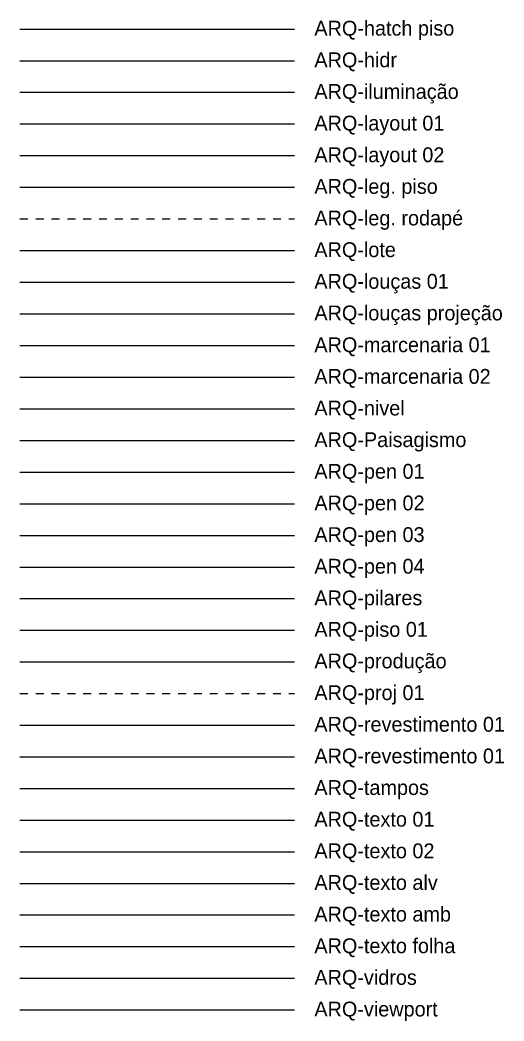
# Model space of a CAD drawing. Extents: x 2478.2 to 2503.3, y 807.2 to 832.7.
# Drawn here: x 2496.88 to 2503, y 807.24 to 819.89 of the extents above; entities that cross this region are included whole.
import ezdxf

# ---------------------------------------------------------------- set-up
doc = ezdxf.new("R2010")
doc.units = 0
doc.header["$LTSCALE"] = 0.1
doc.header["$MEASUREMENT"] = 0
doc.linetypes.add('DASHDOT2', pattern=[0.5, 0.25, -0.125, 0, -0.125])
doc.linetypes.add('DASHED2', pattern=[0.375, 0.25, -0.125])
for name, color, linetype in [('ARQ-hatch piso', 251, 'Continuous'), ('ARQ-hidr', 154, 'Continuous'), ('ARQ-iluminação', 170, 'Continuous'), ('ARQ-layout 01', 1, 'Continuous'), ('ARQ-layout 02', 2, 'Continuous'), ('ARQ-leg. piso', 3, 'Continuous'), ('ARQ-leg. rodapé', 3, 'DASHDOT2'), ('ARQ-lote', 6, 'Continuous'), ('ARQ-louças 01', 1, 'Continuous'), ('ARQ-louças projeção', 9, 'Continuous'), ('ARQ-marcenaria 01', 1, 'Continuous'), ('ARQ-marcenaria 02', 2, 'Continuous'), ('ARQ-nivel', 2, 'Continuous'), ('ARQ-Paisagismo', 95, 'Continuous'), ('ARQ-pen 01', 1, 'Continuous'), ('ARQ-pen 02', 2, 'Continuous'), ('ARQ-pen 03', 3, 'Continuous'), ('ARQ-pen 04', 4, 'Continuous'), ('ARQ-pilares', 5, 'Continuous'), ('ARQ-piso 01', 1, 'Continuous'), ('ARQ-produção', 1, 'Continuous'), ('ARQ-proj 01', 1, 'DASHED2'), ('ARQ-revestimento 01', 1, 'Continuous'), ('ARQ-revestimento 02', 2, 'Continuous'), ('ARQ-tampos', 2, 'Continuous'), ('ARQ-texto 01', 1, 'Continuous'), ('ARQ-texto 02', 2, 'Continuous'), ('ARQ-texto alv', 2, 'Continuous'), ('ARQ-texto amb', 3, 'Continuous'), ('ARQ-texto folha', 5, 'Continuous'), ('ARQ-vidro', 251, 'Continuous')]:
    doc.layers.add(name, color=color, linetype=linetype)
doc.layers.add('ARQ-viewport', color=7, linetype='Continuous', plot=False)
doc.styles.add('Detalhe 75', font='GOTHIC.TTF', dxfattribs={"height": 0.1875})

msp = doc.modelspace()

# ---------------------------------------------------------------- linework, layer by layer
at = {"layer": 'ARQ-hatch piso'}
msp.add_line((2496.881, 819.78), (2500.351, 819.78), dxfattribs=at)
at = {"layer": 'ARQ-hidr'}
msp.add_line((2496.881, 819.38), (2500.351, 819.38), dxfattribs=at)
at = {"layer": 'ARQ-iluminação'}
msp.add_line((2496.881, 818.98), (2500.351, 818.98), dxfattribs=at)
at = {"layer": 'ARQ-layout 01'}
msp.add_line((2496.881, 818.58), (2500.351, 818.58), dxfattribs=at)
at = {"layer": 'ARQ-layout 02'}
msp.add_line((2496.881, 818.18), (2500.351, 818.18), dxfattribs=at)
at = {"layer": 'ARQ-leg. piso'}
msp.add_line((2496.881, 817.78), (2500.351, 817.78), dxfattribs=at)
at = {"layer": 'ARQ-leg. rodapé'}
msp.add_line((2496.881, 817.38), (2500.351, 817.38), dxfattribs=at)
at = {"layer": 'ARQ-lote'}
msp.add_line((2496.881, 816.98), (2500.351, 816.98), dxfattribs=at)
at = {"layer": 'ARQ-louças 01'}
msp.add_line((2496.881, 816.58), (2500.351, 816.58), dxfattribs=at)
at = {"layer": 'ARQ-louças projeção'}
msp.add_line((2496.881, 816.18), (2500.351, 816.18), dxfattribs=at)
at = {"layer": 'ARQ-marcenaria 01'}
msp.add_line((2496.881, 815.779), (2500.351, 815.779), dxfattribs=at)
at = {"layer": 'ARQ-marcenaria 02'}
msp.add_line((2496.881, 815.379), (2500.351, 815.379), dxfattribs=at)
at = {"layer": 'ARQ-nivel'}
msp.add_line((2496.881, 814.979), (2500.351, 814.979), dxfattribs=at)
at = {"layer": 'ARQ-Paisagismo'}
msp.add_line((2496.881, 814.579), (2500.351, 814.579), dxfattribs=at)
at = {"layer": 'ARQ-pen 01'}
msp.add_line((2496.881, 814.179), (2500.351, 814.179), dxfattribs=at)
at = {"layer": 'ARQ-pen 02'}
msp.add_line((2496.881, 813.779), (2500.351, 813.779), dxfattribs=at)
at = {"layer": 'ARQ-pen 03'}
msp.add_line((2496.881, 813.379), (2500.351, 813.379), dxfattribs=at)
at = {"layer": 'ARQ-pen 04'}
msp.add_line((2496.881, 812.979), (2500.351, 812.979), dxfattribs=at)
at = {"layer": 'ARQ-pilares'}
msp.add_line((2496.881, 812.579), (2500.351, 812.579), dxfattribs=at)
at = {"layer": 'ARQ-piso 01'}
msp.add_line((2496.881, 812.18), (2500.351, 812.18), dxfattribs=at)
at = {"layer": 'ARQ-produção'}
msp.add_line((2496.881, 811.782), (2500.351, 811.782), dxfattribs=at)
at = {"layer": 'ARQ-proj 01'}
msp.add_line((2496.881, 811.38), (2500.351, 811.38), dxfattribs=at)
at = {"layer": 'ARQ-revestimento 01'}
msp.add_line((2496.881, 810.98), (2500.351, 810.98), dxfattribs=at)
at = {"layer": 'ARQ-revestimento 02'}
msp.add_line((2496.881, 810.58), (2500.351, 810.58), dxfattribs=at)
at = {"layer": 'ARQ-tampos'}
msp.add_line((2496.881, 810.18), (2500.351, 810.18), dxfattribs=at)
at = {"layer": 'ARQ-texto 01'}
msp.add_line((2496.881, 809.78), (2500.351, 809.78), dxfattribs=at)
at = {"layer": 'ARQ-texto 02'}
msp.add_line((2496.881, 809.38), (2500.351, 809.38), dxfattribs=at)
at = {"layer": 'ARQ-texto alv'}
msp.add_line((2496.881, 808.98), (2500.351, 808.98), dxfattribs=at)
at = {"layer": 'ARQ-texto amb'}
msp.add_line((2496.881, 808.58), (2500.351, 808.58), dxfattribs=at)
at = {"layer": 'ARQ-texto folha'}
msp.add_line((2496.881, 808.18), (2500.351, 808.18), dxfattribs=at)
at = {"layer": 'ARQ-vidro'}
msp.add_line((2496.881, 807.78), (2500.351, 807.78), dxfattribs=at)
at = {"layer": 'ARQ-viewport'}
msp.add_line((2496.881, 807.38), (2500.351, 807.38), dxfattribs=at)

# ---------------------------------------------------------------- texts
at = {"layer": 'ARQ-hatch piso', "style": 'Detalhe 75'}
msp.add_text('ARQ-hatch piso', height=0.1875, dxfattribs=at).set_placement((2500.604, 819.697))
at = {"layer": 'ARQ-hidr', "style": 'Detalhe 75'}
msp.add_text('ARQ-hidr', height=0.1875, dxfattribs=at).set_placement((2500.604, 819.297))
at = {"layer": 'ARQ-iluminação', "style": 'Detalhe 75'}
msp.add_text('ARQ-iluminação', height=0.1875, dxfattribs=at).set_placement((2500.604, 818.897))
at = {"layer": 'ARQ-layout 01', "style": 'Detalhe 75'}
msp.add_text('ARQ-layout 01', height=0.1875, dxfattribs=at).set_placement((2500.604, 818.497))
at = {"layer": 'ARQ-layout 02', "style": 'Detalhe 75'}
msp.add_text('ARQ-layout 02', height=0.1875, dxfattribs=at).set_placement((2500.604, 818.097))
at = {"layer": 'ARQ-leg. piso', "style": 'Detalhe 75'}
msp.add_text('ARQ-leg. piso', height=0.1875, dxfattribs=at).set_placement((2500.604, 817.697))
at = {"layer": 'ARQ-leg. rodapé', "style": 'Detalhe 75'}
msp.add_text('ARQ-leg. rodapé', height=0.1875, dxfattribs=at).set_placement((2500.604, 817.297))
at = {"layer": 'ARQ-lote', "style": 'Detalhe 75'}
msp.add_text('ARQ-lote', height=0.1875, dxfattribs=at).set_placement((2500.604, 816.897))
at = {"layer": 'ARQ-louças 01', "style": 'Detalhe 75'}
msp.add_text('ARQ-louças 01', height=0.1875, dxfattribs=at).set_placement((2500.604, 816.497))
at = {"layer": 'ARQ-louças projeção', "style": 'Detalhe 75'}
msp.add_text('ARQ-louças projeção', height=0.1875, dxfattribs=at).set_placement((2500.604, 816.097))
at = {"layer": 'ARQ-marcenaria 01', "style": 'Detalhe 75'}
msp.add_text('ARQ-marcenaria 01', height=0.1875, dxfattribs=at).set_placement((2500.604, 815.695))
at = {"layer": 'ARQ-marcenaria 02', "style": 'Detalhe 75'}
msp.add_text('ARQ-marcenaria 02', height=0.1875, dxfattribs=at).set_placement((2500.604, 815.295))
at = {"layer": 'ARQ-nivel', "style": 'Detalhe 75'}
msp.add_text('ARQ-nivel', height=0.1875, dxfattribs=at).set_placement((2500.604, 814.895))
at = {"layer": 'ARQ-Paisagismo', "style": 'Detalhe 75'}
msp.add_text('ARQ-Paisagismo', height=0.1875, dxfattribs=at).set_placement((2500.604, 814.495))
at = {"layer": 'ARQ-pen 01', "style": 'Detalhe 75'}
msp.add_text('ARQ-pen 01', height=0.1875, dxfattribs=at).set_placement((2500.604, 814.095))
at = {"layer": 'ARQ-pen 02', "style": 'Detalhe 75'}
msp.add_text('ARQ-pen 02', height=0.1875, dxfattribs=at).set_placement((2500.604, 813.695))
at = {"layer": 'ARQ-pen 03', "style": 'Detalhe 75'}
msp.add_text('ARQ-pen 03', height=0.1875, dxfattribs=at).set_placement((2500.604, 813.295))
at = {"layer": 'ARQ-pen 04', "style": 'Detalhe 75'}
msp.add_text('ARQ-pen 04', height=0.1875, dxfattribs=at).set_placement((2500.604, 812.895))
at = {"layer": 'ARQ-pilares', "style": 'Detalhe 75'}
msp.add_text('ARQ-pilares', height=0.1875, dxfattribs=at).set_placement((2500.604, 812.495))
at = {"layer": 'ARQ-piso 01', "style": 'Detalhe 75'}
msp.add_text('ARQ-piso 01', height=0.1875, dxfattribs=at).set_placement((2500.604, 812.097))
at = {"layer": 'ARQ-produção', "style": 'Detalhe 75'}
msp.add_text('ARQ-produção', height=0.1875, dxfattribs=at).set_placement((2500.604, 811.698))
at = {"layer": 'ARQ-proj 01', "style": 'Detalhe 75'}
msp.add_text('ARQ-proj 01', height=0.1875, dxfattribs=at).set_placement((2500.604, 811.297))
at = {"layer": 'ARQ-revestimento 01', "style": 'Detalhe 75'}
msp.add_text('ARQ-revestimento 01', height=0.1875, dxfattribs=at).set_placement((2500.604, 810.897))
at = {"layer": 'ARQ-revestimento 02', "style": 'Detalhe 75'}
msp.add_text('ARQ-revestimento 01', height=0.1875, dxfattribs=at).set_placement((2500.604, 810.497))
at = {"layer": 'ARQ-tampos', "style": 'Detalhe 75'}
msp.add_text('ARQ-tampos', height=0.1875, dxfattribs=at).set_placement((2500.604, 810.097))
at = {"layer": 'ARQ-texto 01', "style": 'Detalhe 75'}
msp.add_text('ARQ-texto 01', height=0.1875, dxfattribs=at).set_placement((2500.604, 809.697))
at = {"layer": 'ARQ-texto 02', "style": 'Detalhe 75'}
msp.add_text('ARQ-texto 02', height=0.1875, dxfattribs=at).set_placement((2500.604, 809.297))
at = {"layer": 'ARQ-texto alv', "style": 'Detalhe 75'}
msp.add_text('ARQ-texto alv', height=0.1875, dxfattribs=at).set_placement((2500.604, 808.897))
at = {"layer": 'ARQ-texto amb', "style": 'Detalhe 75'}
msp.add_text('ARQ-texto amb', height=0.1875, dxfattribs=at).set_placement((2500.604, 808.497))
at = {"layer": 'ARQ-texto folha', "style": 'Detalhe 75'}
msp.add_text('ARQ-texto folha', height=0.1875, dxfattribs=at).set_placement((2500.604, 808.097))
at = {"layer": 'ARQ-vidro', "style": 'Detalhe 75'}
msp.add_text('ARQ-vidros', height=0.1875, dxfattribs=at).set_placement((2500.604, 807.697))
at = {"layer": 'ARQ-viewport', "style": 'Detalhe 75'}
msp.add_text('ARQ-viewport', height=0.1875, dxfattribs=at).set_placement((2500.604, 807.297))

doc.saveas('drawing.dxf')
